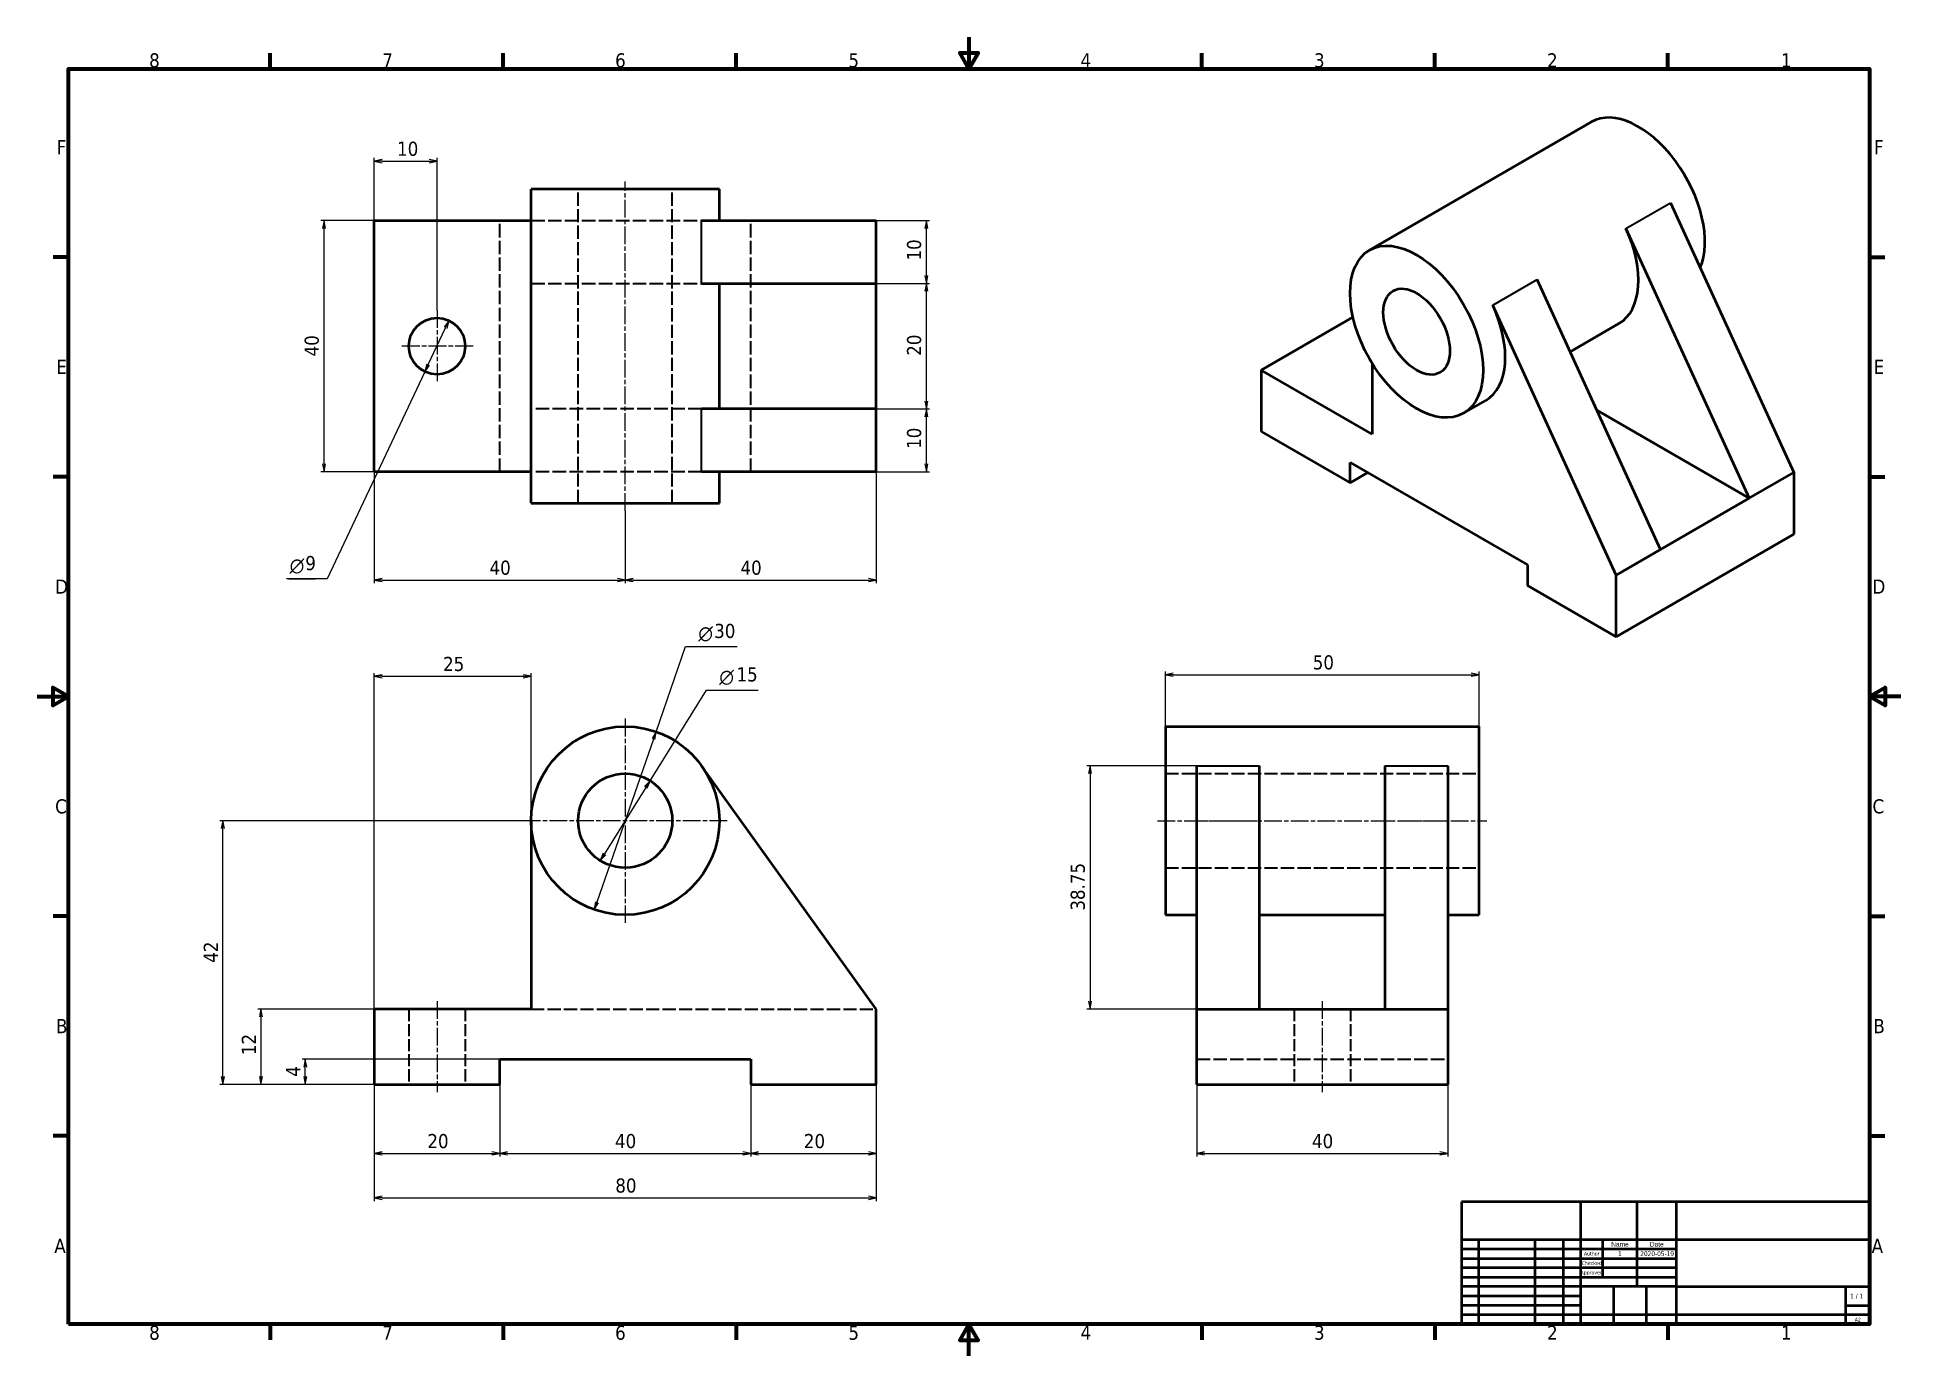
# Model space of a CAD drawing. Header units: millimetres. Extents: x 0 to 297, y 0 to 210.
import ezdxf
from ezdxf.enums import TextEntityAlignment as Align

# ---------------------------------------------------------------- set-up
doc = ezdxf.new("R2010")
doc.units = ezdxf.units.MM
doc.header["$LTSCALE"] = 0.5
doc.linetypes.add('CHAIN', pattern=[0.3543, 0.2362, -0.0295, 0.0591, -0.0295])
doc.linetypes.add('DASHED', pattern=[0.2068, 0.1655, -0.0413])
for name, color, linetype, lineweight in [('Border (ISO)', 7, 'Continuous', 70), ('Center Mark (ISO)', 7, 'Continuous', 25), ('Centerline (ISO)', 7, 'Continuous', 25), ('Dimension (ISO)', 7, 'Continuous', 25), ('Hidden (ISO)', 7, 'DASHED', 35), ('Hidden Narrow (ISO)', 7, 'DASHED', 25), ('Title (ISO)', 7, 'Continuous', 50), ('Visible (ISO)', 7, 'Continuous', 50), ('Visible Narrow (ISO)', 7, 'Continuous', 35)]:
    doc.layers.add(name, color=color, linetype=linetype, lineweight=lineweight)
doc.styles.add('Note Text (JIS)', font='tahoma.ttf')
doc.styles.add('Text Style12', font='AIGDT___.TTF')
doc.styles.add('Text Style38', font='tahoma.ttf')
doc.styles.add('Text Style39', font='tahoma.ttf')
doc.styles.add('Text Style41', font='tahoma.ttf')

# ---------------------------------------------------------------- blocks, each defined once
blk = doc.blocks.new('Borders Default Border')
at = {"layer": 'Border (ISO)'}
for p, q in [((74.25, 410), (74.25, 414.9)), ((148.5, 410), (148.5, 414.9)), ((222.75, 410), (222.75, 414.9)), ((371.25, 410), (371.25, 414.9)), ((445.5, 410), (445.5, 414.9)), ((519.75, 410), (519.75, 414.9)), ((10, 350), (5.1, 350)), ((584, 350), (588.9, 350)), ((10, 280), (5.1, 280)), ((584, 280), (588.9, 280)), ((10, 140), (5.1, 140)), ((584, 140), (588.9, 140)), ((10, 70), (5.1, 70)), ((584, 70), (588.9, 70)), ((74.25, 10), (74.25, 5.1)), ((148.5, 10), (148.5, 5.1)), ((222.75, 10), (222.75, 5.1)), ((371.25, 10), (371.25, 5.1)), ((445.5, 10), (445.5, 5.1)), ((519.75, 10), (519.75, 5.1))]:
    blk.add_line(p, q, dxfattribs=at)
at = {"layer": 'Border (ISO)', "flags": 128}
for points in [[(297, 420), (297, 410), (294.11, 415), (299.89, 415), (297, 410)], [(10, 10), (10, 410), (584, 410), (584, 10), (10, 10)], [(0, 210), (10, 210), (5, 212.89), (5, 207.11), (10, 210)], [(594, 210), (584, 210), (589, 212.89), (589, 207.11), (584, 210)], [(297, 0), (297, 10), (294.11, 5), (299.89, 5), (297, 10)]]:
    blk.add_lwpolyline(points, dxfattribs=at)
at = {"layer": 'Border (ISO)', "char_height": 4.5, "attachment_point": 7, "style": 'Note Text (JIS)'}
for s, insert in [('8', (35.66, 410.3)), ('7', (109.98, 410.4)), ('6', (184.19, 410.31)), ('5', (258.56, 410.31)), ('4', (332.56, 410.4)), ('3', (406.97, 410.31)), ('2', (481.26, 410.4)), ('1', (555.86, 410.4)), ('F', (6.19, 382.75)), ('F', (585.49, 382.75)), ('E', (6.06, 312.75)), ('E', (585.36, 312.75)), ('D', (5.7, 242.75)), ('D', (585, 242.75)), ('C', (5.69, 172.67)), ('C', (584.99, 172.67)), ('B', (5.98, 102.75)), ('B', (585.28, 102.75)), ('A', (5.44, 32.75)), ('A', (584.74, 32.75)), ('8', (35.66, 5)), ('7', (109.98, 5.1)), ('6', (184.19, 5.01)), ('5', (258.56, 5.01)), ('4', (332.56, 5.1)), ('3', (406.97, 5.01)), ('2', (481.26, 5.1)), ('1', (555.86, 5.1))]:
    blk.add_mtext(s, dxfattribs=dict(at, insert=insert))
blk = doc.blocks.new('Title Blocks JIS')
at = {"layer": 'Title (ISO)'}
for p, q in [((230, 139), (100, 139)), ((100, 139), (100, 100)), ((138, 100), (138, 139)), ((156, 127), (156, 139)), ((168.5, 100), (168.5, 139)), ((230, 100), (230, 139)), ((100, 127), (230, 127)), ((105.5, 100), (105.5, 127)), ((123.5, 100), (123.5, 127)), ((132.5, 100), (132.5, 127)), ((145, 115), (145, 127)), ((156, 112), (156, 127)), ((100, 124), (168.5, 124)), ((100, 121), (168.5, 121)), ((168.5, 118), (100, 118)), ((100, 115), (168.5, 115)), ((138, 112), (100, 112)), ((138, 109), (100, 109)), ((168.5, 112), (138, 112)), ((148.5, 100), (148.5, 112)), ((159, 100), (159, 112)), ((168.5, 112), (230, 112)), ((222.5, 100), (222.5, 112)), ((138, 106), (100, 106)), ((230, 103), (100, 103)), ((222.5, 106), (230, 106)), ((100, 100), (230, 100))]:
    blk.add_line(p, q, dxfattribs=at)
for s, height, style, p in [('Checked', 1.2, 'Text Style41', (141.5, 119.5)), ('Author', 1.2, 'Text Style41', (141.5, 122.5)), ('Approved', 1.2, 'Text Style41', (141.5, 116.5)), ('1 / 1 ', 1.5, 'Text Style39', (226.25, 109))]:
    blk.add_text(s, height=height, dxfattribs=dict(at, style=style)).set_placement(p, align=Align.MIDDLE_CENTER)
at = {"layer": 'Title (ISO)', "char_height": 1.4986, "attachment_point": 5, "style": 'Note Text (JIS)'}
for s, insert, width in [('\\fArial|b0|i0;\\H1.4986;Name', (150.5, 125.5), 10.8457), ('\\fArial|b0|i0;\\H1.4986;Date', (162.25, 125.5), 12.2497)]:
    blk.add_mtext(s, dxfattribs=dict(at, insert=insert, width=width))
at = {"layer": 'Title (ISO)'}
for tag, height, style, p in [('COMPANY', 3.1, 'Text Style38', (199.25, 133)), ('CHECKED_BY', 1.5, 'Text Style39', (150.5, 119.5)), ('CHECKED_DATE', 1.5, 'Text Style39', (162.25, 119.5)), ('ENG_APPROVED_BY', 1.5, 'Text Style39', (150.5, 116.5)), ('ENG_APPROVAL_DATE', 1.5, 'Text Style39', (162.25, 116.5)), ('PART_NUMBER', 3.1, 'Text Style38', (195.5, 107.5))]:
    blk.add_attdef(tag, text='', height=height, dxfattribs=dict(at, style=style)).set_placement(p, align=Align.MIDDLE_CENTER)
at = {"layer": 'Title (ISO)', "style": 'Text Style38'}
blk.add_attdef('TITLE', text='', height=3.1, dxfattribs=at).set_placement((169.5, 126), align=Align.TOP_LEFT)
at = {"layer": 'Title (ISO)'}
for tag, p, height, style in [('AUTHOR_001', (149.91, 121.75), 1.5, 'Text Style39'), ('CREATION_DATE_001', (156.98, 121.75), 1.5, 'Text Style39'), ('Sheet_Size_001', (225.34, 100.89), 1.2, 'Text Style41')]:
    blk.add_attdef(tag, p, '', height=height, dxfattribs=dict(at, style=style))

msp = doc.modelspace()

# ---------------------------------------------------------------- linework, layer by layer
at = {"layer": 'Center Mark (ISO)', "linetype": 'CHAIN', "ltscale": 23.990969}
for p, q in [((63.71, 166.55), (63.71, 155.05)), ((69.46, 160.8), (57.96, 160.8)), ((93.71, 101.47), (93.71, 68.97)), ((109.96, 85.22), (77.46, 85.22))]:
    msp.add_line(p, q, dxfattribs=at)
at = {"layer": 'Centerline (ISO)', "linetype": 'CHAIN', "ltscale": 23.990969}
for p, q in [((93.71, 134.55), (93.71, 187.05)), ((178.55, 85.22), (231.05, 85.22)), ((63.71, 56.47), (63.71, 41.97)), ((204.8, 56.47), (204.8, 41.97))]:
    msp.add_line(p, q, dxfattribs=at)
at = {"layer": 'Dimension (ISO)'}
for p, q in [((53.71, 180.8), (53.71, 190.78)), ((54.96, 190.53), (53.71, 190.28)), ((54.96, 190.28), (53.71, 190.28)), ((53.71, 190.28), (54.96, 190.03)), ((54.96, 190.28), (62.46, 190.28)), ((63.71, 190.28), (62.46, 190.53)), ((62.46, 190.28), (63.71, 190.28)), ((62.46, 190.03), (63.71, 190.28)), ((63.71, 166.55), (63.71, 190.78)), ((53.71, 180.8), (45.21, 180.8)), ((45.71, 180.8), (45.46, 179.55)), ((45.71, 179.55), (45.71, 180.8)), ((45.96, 179.55), (45.71, 180.8)), ((45.71, 142.05), (45.71, 179.55)), ((133.71, 180.8), (142.21, 180.8)), ((141.71, 180.8), (141.46, 179.55)), ((141.71, 179.55), (141.71, 180.8)), ((141.96, 179.55), (141.71, 180.8)), ((141.71, 172.05), (141.71, 179.55)), ((133.71, 170.8), (142.21, 170.8)), ((133.71, 170.8), (142.21, 170.8)), ((141.46, 172.05), (141.71, 170.8)), ((141.71, 170.8), (141.46, 169.55)), ((141.71, 172.05), (141.71, 170.8)), ((141.71, 170.8), (141.96, 172.05)), ((141.71, 169.55), (141.71, 170.8)), ((141.96, 169.55), (141.71, 170.8)), ((141.71, 152.05), (141.71, 169.55)), ((62.32, 157.86), (65.09, 163.73)), ((65.63, 164.87), (64.87, 163.84)), ((65.09, 163.73), (65.63, 164.87)), ((65.32, 163.63), (65.63, 164.87)), ((62.09, 157.96), (61.78, 156.73)), ((62.32, 157.86), (61.78, 156.73)), ((61.78, 156.73), (62.54, 157.75)), ((61.78, 156.73), (46.21, 123.73)), ((141.46, 152.05), (141.71, 150.8)), ((141.71, 152.05), (141.71, 150.8)), ((141.71, 150.8), (141.96, 152.05)), ((133.71, 150.8), (142.21, 150.8)), ((133.71, 150.8), (142.21, 150.8)), ((141.71, 150.8), (141.46, 149.55)), ((141.71, 149.55), (141.71, 150.8)), ((141.96, 149.55), (141.71, 150.8)), ((141.71, 142.05), (141.71, 149.55)), ((53.71, 140.8), (45.21, 140.8)), ((45.46, 142.05), (45.71, 140.8)), ((45.71, 142.05), (45.71, 140.8)), ((45.71, 140.8), (45.96, 142.05)), ((53.71, 140.8), (53.71, 123.05)), ((133.71, 140.8), (142.21, 140.8)), ((133.71, 140.8), (133.71, 123.05)), ((141.46, 142.05), (141.71, 140.8)), ((141.71, 142.05), (141.71, 140.8)), ((141.71, 140.8), (141.96, 142.05)), ((93.71, 134.55), (93.71, 123.05)), ((93.71, 134.55), (93.71, 123.05)), ((46.21, 123.73), (39.7, 123.73)), ((40.1, 123.73), (44.31, 123.73)), ((54.96, 123.8), (53.71, 123.55)), ((54.96, 123.55), (53.71, 123.55)), ((53.71, 123.55), (54.96, 123.3)), ((54.96, 123.55), (92.46, 123.55)), ((93.71, 123.55), (92.46, 123.8)), ((92.46, 123.55), (93.71, 123.55)), ((92.46, 123.3), (93.71, 123.55)), ((94.96, 123.8), (93.71, 123.55)), ((94.96, 123.55), (93.71, 123.55)), ((93.71, 123.55), (94.96, 123.3)), ((94.96, 123.55), (132.46, 123.55)), ((133.71, 123.55), (132.46, 123.8)), ((132.46, 123.55), (133.71, 123.55)), ((132.46, 123.3), (133.71, 123.55)), ((98.63, 99.39), (103.33, 112.94)), ((103.33, 112.94), (111.53, 112.94)), ((105.23, 112.94), (111.13, 112.94)), ((53.71, 55.22), (53.71, 108.72)), ((54.96, 108.47), (53.71, 108.22)), ((54.96, 108.22), (53.71, 108.22)), ((53.71, 108.22), (54.96, 107.97)), ((54.96, 108.22), (77.46, 108.22)), ((78.71, 108.22), (77.46, 108.47)), ((77.46, 108.22), (78.71, 108.22)), ((77.46, 107.97), (78.71, 108.22)), ((78.71, 85.27), (78.71, 108.72)), ((179.8, 100.22), (179.8, 108.97)), ((181.05, 108.72), (179.8, 108.47)), ((181.05, 108.47), (179.8, 108.47)), ((179.8, 108.47), (181.05, 108.22)), ((181.05, 108.47), (228.55, 108.47)), ((229.8, 108.47), (228.55, 108.72)), ((228.55, 108.47), (229.8, 108.47)), ((228.55, 108.22), (229.8, 108.47)), ((229.8, 100.22), (229.8, 108.97)), ((97.68, 91.58), (106.68, 106.01)), ((106.68, 106.01), (114.88, 106.01)), ((108.58, 106.01), (114.48, 106.01)), ((98.22, 98.21), (89.19, 72.23)), ((98.63, 99.39), (97.98, 98.29)), ((98.22, 98.21), (98.63, 99.39)), ((98.45, 98.13), (98.63, 99.39)), ((184.8, 93.97), (167.3, 93.97)), ((167.8, 93.97), (167.55, 92.72)), ((167.8, 92.72), (167.8, 93.97)), ((168.05, 92.72), (167.8, 93.97)), ((167.8, 92.72), (167.8, 56.47)), ((97.02, 90.52), (90.4, 79.92)), ((97.68, 91.58), (96.8, 90.66)), ((97.02, 90.52), (97.68, 91.58)), ((97.23, 90.39), (97.68, 91.58)), ((77.46, 85.22), (29.08, 85.22)), ((29.58, 85.22), (29.33, 83.97)), ((29.58, 83.97), (29.58, 85.22)), ((29.83, 83.97), (29.58, 85.22)), ((29.58, 44.47), (29.58, 83.97)), ((90.18, 80.05), (89.73, 78.86)), ((90.4, 79.92), (89.73, 78.86)), ((89.73, 78.86), (90.61, 79.79)), ((88.96, 72.32), (88.78, 71.05)), ((89.19, 72.23), (88.78, 71.05)), ((88.78, 71.05), (89.43, 72.15)), ((167.55, 56.47), (167.8, 55.22)), ((167.8, 56.47), (167.8, 55.22)), ((167.8, 55.22), (168.05, 56.47)), ((53.71, 55.22), (35.15, 55.22)), ((35.65, 55.22), (35.4, 53.97)), ((35.65, 53.97), (35.65, 55.22)), ((35.9, 53.97), (35.65, 55.22)), ((35.65, 53.97), (35.65, 44.47)), ((184.8, 55.22), (167.3, 55.22)), ((63.66, 47.22), (42.21, 47.22)), ((42.71, 47.22), (42.46, 45.97)), ((42.71, 45.97), (42.71, 47.22)), ((42.96, 45.97), (42.71, 47.22)), ((42.71, 44.47), (42.71, 45.97)), ((73.71, 47.22), (63.76, 47.22)), ((73.71, 47.22), (73.71, 31.72)), ((113.71, 47.22), (113.71, 31.72)), ((53.71, 43.22), (29.08, 43.22)), ((29.33, 44.47), (29.58, 43.22)), ((29.58, 44.47), (29.58, 43.22)), ((29.58, 43.22), (29.83, 44.47)), ((53.71, 43.22), (35.15, 43.22)), ((35.4, 44.47), (35.65, 43.22)), ((35.65, 44.47), (35.65, 43.22)), ((35.65, 43.22), (35.9, 44.47)), ((53.71, 43.22), (42.21, 43.22)), ((42.46, 44.47), (42.71, 43.22)), ((42.71, 44.47), (42.71, 43.22)), ((42.71, 43.22), (42.96, 44.47)), ((53.71, 43.22), (53.71, 31.72)), ((53.71, 43.22), (53.71, 24.64)), ((73.71, 43.22), (73.71, 31.72)), ((113.71, 43.22), (113.71, 31.72)), ((133.71, 43.22), (133.71, 31.72)), ((133.71, 43.22), (133.71, 24.64)), ((184.8, 43.22), (184.8, 31.72)), ((224.8, 43.22), (224.8, 31.72)), ((54.96, 32.47), (53.71, 32.22)), ((54.96, 32.22), (53.71, 32.22)), ((53.71, 32.22), (54.96, 31.97)), ((54.96, 32.22), (72.46, 32.22)), ((73.71, 32.22), (72.46, 32.47)), ((72.46, 32.22), (73.71, 32.22)), ((72.46, 31.97), (73.71, 32.22)), ((74.96, 32.47), (73.71, 32.22)), ((74.96, 32.22), (73.71, 32.22)), ((73.71, 32.22), (74.96, 31.97)), ((74.96, 32.22), (112.46, 32.22)), ((113.71, 32.22), (112.46, 32.47)), ((112.46, 32.22), (113.71, 32.22)), ((112.46, 31.97), (113.71, 32.22)), ((114.96, 32.47), (113.71, 32.22)), ((114.96, 32.22), (113.71, 32.22)), ((113.71, 32.22), (114.96, 31.97)), ((114.96, 32.22), (132.46, 32.22)), ((133.71, 32.22), (132.46, 32.47)), ((132.46, 32.22), (133.71, 32.22)), ((132.46, 31.97), (133.71, 32.22)), ((186.05, 32.47), (184.8, 32.22)), ((186.05, 32.22), (184.8, 32.22)), ((184.8, 32.22), (186.05, 31.97)), ((186.05, 32.22), (223.55, 32.22)), ((224.8, 32.22), (223.55, 32.47)), ((223.55, 32.22), (224.8, 32.22)), ((223.55, 31.97), (224.8, 32.22)), ((54.96, 25.39), (53.71, 25.14)), ((54.96, 25.14), (53.71, 25.14)), ((53.71, 25.14), (54.96, 24.89)), ((54.96, 25.14), (132.46, 25.14)), ((133.71, 25.14), (132.46, 25.39)), ((132.46, 25.14), (133.71, 25.14)), ((132.46, 24.89), (133.71, 25.14))]:
    msp.add_line(p, q, dxfattribs=at)
at = {"layer": 'Hidden (ISO)', "ltscale": 25.450474}
for p, q in [((86.21, 135.8), (86.21, 185.8)), ((101.21, 135.8), (101.21, 185.8)), ((179.8, 92.72), (229.8, 92.72)), ((179.8, 77.72), (229.8, 77.72))]:
    msp.add_line(p, q, dxfattribs=at)
at = {"layer": 'Hidden (ISO)', "ltscale": 25.789812}
for p, q in [((73.71, 140.8), (73.71, 180.8)), ((113.71, 140.8), (113.71, 180.8)), ((184.8, 47.22), (224.8, 47.22))]:
    msp.add_line(p, q, dxfattribs=at)
at = {"layer": 'Hidden (ISO)', "ltscale": 26.101721}
for p, q in [((78.71, 180.8), (105.89, 180.8)), ((78.71, 170.8), (105.89, 170.8)), ((105.89, 150.8), (78.71, 150.8)), ((105.89, 140.8), (78.71, 140.8))]:
    msp.add_line(p, q, dxfattribs=at)
at = {"layer": 'Hidden (ISO)', "ltscale": 23.210833}
for p, q in [((59.21, 55.22), (59.21, 43.22)), ((68.21, 55.22), (68.21, 43.22)), ((200.3, 55.22), (200.3, 43.22)), ((209.3, 55.22), (209.3, 43.22))]:
    msp.add_line(p, q, dxfattribs=at)
at = {"layer": 'Hidden (ISO)', "ltscale": 25.329281}
msp.add_line((78.71, 55.22), (133.71, 55.22), dxfattribs=at)
at = {"layer": 'Hidden Narrow (ISO)', "ltscale": 19.34236}
for p, q in [((184.8, 85.22), (194.8, 85.22)), ((214.8, 85.22), (224.8, 85.22))]:
    msp.add_line(p, q, dxfattribs=at)
at = {"layer": 'Visible (ISO)'}
for p, q in [((212.34, 176.1), (247.69, 196.51)), ((108.71, 185.8), (78.71, 185.8)), ((78.71, 180.8), (78.71, 185.8)), ((108.71, 180.8), (108.71, 185.8)), ((260.28, 183.65), (279.94, 140.66)), ((53.71, 140.8), (53.71, 180.8)), ((53.71, 180.8), (78.71, 180.8)), ((78.71, 170.8), (78.71, 180.8)), ((105.89, 180.8), (133.71, 180.8)), ((133.71, 170.8), (133.71, 180.8)), ((253.2, 179.57), (272.87, 136.57)), ((78.71, 150.8), (78.71, 170.8)), ((105.89, 170.8), (133.71, 170.8)), ((108.71, 150.8), (108.71, 170.8)), ((133.71, 150.8), (133.71, 170.8)), ((258.73, 128.41), (239.06, 171.4)), ((251.66, 124.33), (231.99, 167.32)), ((195.09, 156.99), (209.69, 165.41)), ((244.31, 159.92), (252.09, 164.41)), ((212.77, 158.06), (212.77, 146.78)), ((195.09, 156.99), (195.09, 147.19)), ((212.77, 146.78), (195.09, 156.99)), ((227.34, 150.12), (230.87, 152.16)), ((78.71, 140.8), (78.71, 150.8)), ((133.71, 150.8), (105.89, 150.8)), ((133.71, 140.8), (133.71, 150.8)), ((272.87, 136.57), (248.58, 150.6)), ((195.09, 147.19), (209.23, 139.02)), ((78.71, 140.8), (53.71, 140.8)), ((78.71, 135.8), (78.71, 140.8)), ((133.71, 140.8), (105.89, 140.8)), ((108.71, 135.8), (108.71, 140.8)), ((209.23, 139.02), (209.23, 142.29)), ((209.23, 142.29), (237.52, 125.96)), ((209.23, 139.02), (212.06, 140.66)), ((272.87, 136.57), (279.94, 140.66)), ((279.94, 140.66), (279.94, 130.86)), ((78.71, 135.8), (108.71, 135.8)), ((258.73, 128.41), (272.87, 136.57)), ((251.66, 114.53), (279.94, 130.86)), ((251.66, 124.33), (258.73, 128.41)), ((237.52, 125.96), (237.52, 122.69)), ((237.52, 122.69), (251.66, 114.53)), ((251.66, 114.53), (251.66, 124.33)), ((179.8, 100.22), (179.8, 70.22)), ((179.8, 100.22), (229.8, 100.22)), ((229.8, 70.22), (229.8, 100.22)), ((133.71, 55.22), (105.89, 93.97)), ((184.8, 55.22), (184.8, 93.97)), ((194.8, 55.22), (194.8, 93.97)), ((214.8, 93.97), (214.8, 55.22)), ((224.8, 93.97), (224.8, 55.22)), ((78.71, 85.22), (78.71, 55.22)), ((179.8, 70.22), (184.8, 70.22)), ((194.8, 70.22), (214.8, 70.22)), ((224.8, 70.22), (229.8, 70.22)), ((53.71, 55.22), (53.71, 43.22)), ((78.71, 55.22), (53.71, 55.22)), ((133.71, 43.22), (133.71, 55.22)), ((184.8, 55.22), (194.8, 55.22)), ((184.8, 43.22), (184.8, 55.22)), ((194.8, 55.22), (214.8, 55.22)), ((214.8, 55.22), (224.8, 55.22)), ((224.8, 55.22), (224.8, 43.22)), ((73.71, 43.22), (73.71, 47.22)), ((73.71, 47.22), (113.71, 47.22)), ((113.71, 47.22), (113.71, 43.22)), ((53.71, 43.22), (73.71, 43.22)), ((113.71, 43.22), (133.71, 43.22)), ((184.8, 43.22), (224.8, 43.22))]:
    msp.add_line(p, q, dxfattribs=at)
for centre, radius in [((63.71, 160.8), 4.5), ((93.71, 85.22), 15), ((93.71, 85.22), 7.5)]:
    msp.add_circle(centre, radius, dxfattribs=at)
for centre, major_axis, start_param, end_param in [((255.19, 183.52), (-7.5, 12.99), 3.543102, 6.283185), ((244.59, 177.4), (7.5, -12.99), 0, 1.408001), ((223.37, 165.15), (7.5, -12.99), 0, 1.408001)]:
    msp.add_ellipse(centre, major_axis=major_axis, ratio=0.57735, start_param=start_param, end_param=end_param, dxfattribs=at)
for major_axis in [(-7.5, 12.99), (3.75, -6.5)]:
    msp.add_ellipse((219.84, 163.11), major_axis=major_axis, ratio=0.57735, dxfattribs=at)
at = {"layer": 'Visible Narrow (ISO)'}
for p, q in [((253.2, 179.57), (260.28, 183.65)), ((105.89, 170.8), (105.89, 180.8)), ((231.99, 167.32), (239.06, 171.4)), ((105.89, 140.8), (105.89, 150.8)), ((184.8, 93.97), (194.8, 93.97)), ((214.8, 93.97), (224.8, 93.97))]:
    msp.add_line(p, q, dxfattribs=at)

# ---------------------------------------------------------------- block references
at = {"xscale": 0.5, "yscale": 0.5, "zscale": 0.5}
msp.add_blockref('Borders Default Border', (0, 0), dxfattribs=at)
msp.add_blockref('Title Blocks JIS', (177, -45), dxfattribs=at).add_auto_attribs({'CREATION_DATE_001': '2020-05-19', 'AUTHOR_001': '1', 'Sheet_Size_001': 'A2'})

# ---------------------------------------------------------------- texts
at = {"layer": 'Dimension (ISO)', "char_height": 2.25, "attachment_point": 7}
for s, insert, style in [('10', (57.35, 191.08), 'Note Text (JIS)'), ('\\fAIGDT|b0|i0|p0;n', (40.23, 124.56), 'Text Style12'), ('9', (42.72, 125.08), 'Note Text (JIS)'), ('40', (72.08, 124.35), 'Note Text (JIS)'), ('40', (112.08, 124.35), 'Note Text (JIS)'), ('\\fAIGDT|b0|i0|p0;n', (105.36, 113.76), 'Text Style12'), ('30', (107.89, 114.28), 'Note Text (JIS)'), ('25', (64.68, 109.02), 'Note Text (JIS)'), ('50', (203.29, 109.27), 'Note Text (JIS)'), ('\\fAIGDT|b0|i0|p0;n', (108.71, 106.83), 'Text Style12'), ('15', (111.44, 107.35), 'Note Text (JIS)'), ('20', (62.18, 33.02), 'Note Text (JIS)'), ('40', (92.08, 33.02), 'Note Text (JIS)'), ('20', (122.18, 33.02), 'Note Text (JIS)'), ('40', (203.17, 33.02), 'Note Text (JIS)'), ('80', (92.13, 25.94), 'Note Text (JIS)')]:
    msp.add_mtext(s, dxfattribs=dict(at, insert=insert, style=style))
at = {"layer": 'Dimension (ISO)', "char_height": 2.25, "attachment_point": 7, "rotation": 90, "style": 'Note Text (JIS)'}
for s, insert in [('10', (140.91, 174.44)), ('40', (44.91, 159.17)), ('20', (140.91, 159.27)), ('10', (140.91, 144.44)), ('38.75', (167, 70.89)), ('42', (28.78, 62.59)), ('12', (34.85, 47.87)), ('4', (41.91, 44.44))]:
    msp.add_mtext(s, dxfattribs=dict(at, insert=insert))

doc.saveas('drawing.dxf')
